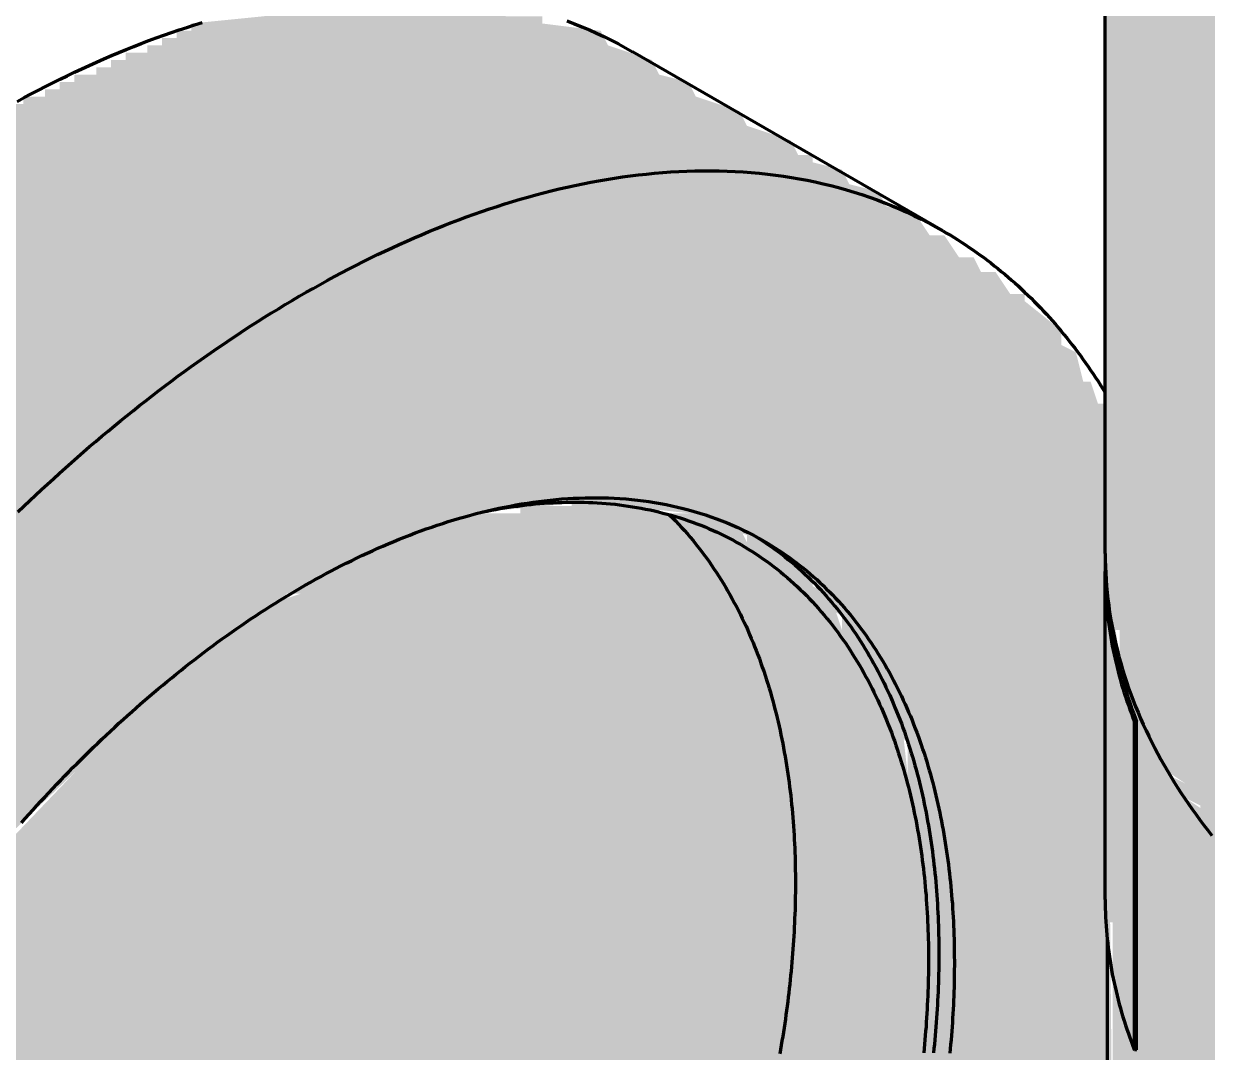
# Model space of a CAD drawing. Header units: millimetres. Extents: x 0 to 420, y 0 to 297.
# Drawn here: x 203.9 to 220.14, y 184.8 to 198.87 of the extents above; entities that cross this region are included whole.
import ezdxf

# ---------------------------------------------------------------- set-up
doc = ezdxf.new("R2010")
doc.units = ezdxf.units.MM
doc.layers.add('01-VISIBLE', color=7, linetype='CONTINUOUS', lineweight=70)
doc.layers.add('13-GRAFICA', color=30, linetype='CONTINUOUS', lineweight=18)

msp = doc.modelspace()

# ---------------------------------------------------------------- hatches: boundary and pattern name
at = {"layer": '13-GRAFICA', "true_color": 0xb21820}
h = msp.add_hatch(color=7, dxfattribs=at)
h.dxf.hatch_style = 1
h.paths.add_polyline_path([(218.992, 189.675), (218.992, 190.175), (218.892, 190.175), (218.892, 190.275), (218.992, 190.275), (218.992, 207.275), (218.892, 207.275), (218.892, 207.575), (218.792, 207.575), (218.792, 230.475), (218.892, 230.475), (218.992, 229.075), (219.092, 229.075), (219.092, 228.875), (219.092, 206.675), (219.092, 189.775), (219.092, 189.675)])
h = msp.add_hatch(color=7, dxfattribs=at)
h.dxf.hatch_style = 1
h.paths.add_polyline_path([(220.192, 226.925), (220.192, 204.675), (220.192, 187.775), (220.192, 175.542), (220.092, 175.575), (220.092, 188.075), (220.092, 204.975), (220.092, 226.975)])
at = {"layer": '13-GRAFICA', "true_color": 0xffffff}
h = msp.add_hatch(color=7, dxfattribs=at)
h.dxf.hatch_style = 1
h.paths.add_polyline_path([(218.792, 207.775), (218.892, 207.275), (218.992, 207.275), (218.992, 190.275), (218.892, 190.275), (218.892, 190.575), (218.792, 190.575), (218.792, 190.875), (218.692, 190.875), (218.692, 207.775)])
h = msp.add_hatch(color=7, dxfattribs=at)
h.dxf.hatch_style = 1
h.paths.add_polyline_path([(219.992, 188.075), (219.992, 188.175), (219.792, 188.275), (219.792, 188.475), (219.492, 188.675), (219.392, 189.175), (219.292, 189.175), (219.292, 189.475), (219.192, 189.475), (219.192, 189.775), (219.092, 189.775), (219.092, 206.675), (219.192, 206.675), (219.192, 206.375), (219.292, 206.375), (219.292, 206.175), (219.392, 206.175), (219.492, 205.575), (219.592, 205.575), (219.592, 205.475), (219.892, 205.275), (219.892, 205.075), (220.092, 204.975), (220.092, 188.075)])
at = {"layer": '13-GRAFICA', "true_color": 0x202020}
h = msp.add_hatch(color=7, dxfattribs=at)
h.dxf.hatch_style = 1
h.paths.add_polyline_path([(191.892, 171.575), (191.392, 173.875), (191.292, 173.875), (191.292, 174.275), (191.192, 174.275), (191.192, 178.275), (191.292, 178.275), (191.292, 178.775), (191.392, 178.775), (191.392, 179.275), (191.492, 179.275), (191.492, 179.775), (191.592, 179.775), (191.592, 180.375), (191.692, 180.375), (191.692, 180.875), (191.792, 180.875), (191.892, 181.775), (191.992, 181.775), (191.992, 182.075), (192.092, 182.075), (192.292, 182.975), (192.392, 182.975), (192.392, 183.175), (192.492, 183.175), (192.692, 184.075), (192.792, 184.075), (192.792, 184.275), (192.892, 184.275), (192.892, 184.575), (192.992, 184.575), (193.192, 185.475), (193.292, 185.475), (193.292, 185.675), (193.392, 185.675), (193.592, 186.275), (193.792, 186.375), (193.792, 186.575), (193.892, 186.575), (193.892, 186.775), (193.992, 186.775), (193.992, 186.975), (194.092, 186.975), (194.092, 187.175), (194.192, 187.175), (194.392, 187.775), (194.592, 187.875), (194.592, 188.075), (194.692, 188.075), (194.692, 188.275), (194.792, 188.275), (194.792, 188.475), (194.892, 188.475), (194.892, 188.675), (194.992, 188.675), (195.192, 189.275), (195.292, 189.275), (195.392, 189.575), (195.692, 189.775), (195.692, 189.975), (195.992, 190.175), (195.992, 190.375), (196.092, 190.375), (196.192, 190.675), (196.492, 190.875), (196.492, 191.075), (196.792, 191.275), (196.792, 191.475), (196.992, 191.575), (196.992, 191.775), (197.292, 191.975), (197.292, 192.175), (197.592, 192.375), (197.592, 192.575), (197.692, 192.575), (200.792, 195.775), (200.992, 195.775), (200.992, 195.875), (201.292, 195.975), (201.492, 196.275), (201.692, 196.275), (201.792, 196.475), (201.992, 196.475), (202.192, 196.775), (202.392, 196.775), (202.492, 196.975), (202.692, 196.975), (202.692, 197.075), (202.792, 197.075), (202.892, 197.275), (203.092, 197.275), (203.292, 197.575), (203.492, 197.575), (203.492, 197.675), (203.692, 197.675), (203.692, 197.775), (203.892, 197.775), (203.892, 197.875), (204.192, 197.875), (204.192, 197.975), (204.392, 197.975), (204.392, 198.075), (204.592, 198.075), (204.592, 198.175), (204.892, 198.175), (204.892, 198.275), (205.092, 198.275), (205.092, 198.375), (205.292, 198.375), (205.292, 198.475), (205.592, 198.475), (205.592, 198.575), (205.792, 198.575), (205.792, 198.675), (205.992, 198.675), (205.992, 198.775), (206.192, 198.775), (206.192, 198.875), (207.192, 198.975), (207.192, 199.075), (207.892, 199.075), (207.892, 199.175), (208.692, 199.175), (208.692, 199.275), (209.592, 199.275), (209.592, 199.175), (210.092, 199.175), (210.092, 199.075), (210.492, 199.075), (210.492, 198.975), (210.992, 198.975), (210.992, 198.875), (211.792, 198.775), (211.892, 198.575), (212.492, 198.375), (212.592, 198.175), (212.992, 198.075), (213.092, 197.875), (213.692, 197.675), (213.792, 197.475), (214.392, 197.275), (214.492, 197.075), (214.692, 197.075), (214.692, 196.975), (215.092, 196.875), (215.192, 196.675), (215.592, 196.575), (215.692, 196.375), (216.092, 196.275), (216.292, 195.975), (216.492, 195.975), (216.692, 195.675), (216.892, 195.675), (216.992, 195.475), (217.192, 195.475), (217.392, 195.175), (217.592, 195.175), (217.592, 195.075), (218.092, 194.675), (218.092, 194.475), (218.292, 194.375), (218.392, 193.975), (218.492, 193.975), (218.592, 193.675), (218.692, 193.675), (218.792, 183.175), (218.592, 183.075), (218.592, 182.875), (218.392, 182.775), (218.392, 182.575), (218.192, 182.475), (218.192, 182.275), (218.092, 182.275), (217.992, 181.975), (217.792, 181.875), (217.692, 181.475), (217.492, 181.375), (217.492, 181.175), (217.292, 181.075), (217.292, 180.875), (217.092, 180.775), (217.092, 180.575), (216.892, 180.475), (216.892, 180.275), (216.692, 180.175), (216.692, 179.975), (216.492, 179.875), (216.492, 179.675), (216.292, 179.575), (216.292, 179.375), (216.092, 179.275), (216.092, 179.075), (215.892, 178.975), (215.892, 178.775), (215.692, 178.675), (215.692, 178.475), (215.592, 178.475), (215.492, 178.275), (215.292, 178.275), (215.192, 178.475), (214.592, 178.675), (214.492, 178.875), (214.692, 178.975), (214.692, 179.175), (214.792, 179.175), (214.792, 179.375), (214.892, 179.375), (215.092, 180.275), (215.192, 180.275), (215.192, 180.475), (215.292, 180.475), (215.292, 180.775), (215.392, 180.775), (215.592, 181.675), (215.692, 181.675), (215.792, 182.175), (215.892, 182.175), (215.992, 183.275), (216.092, 183.275), (216.092, 183.775), (216.192, 183.775), (216.192, 184.275), (216.292, 184.275), (216.292, 184.775), (216.392, 184.775), (216.392, 187.375), (216.292, 187.375), (216.292, 187.775), (216.192, 187.775), (216.192, 188.175), (216.092, 188.175), (216.092, 188.575), (215.992, 188.575), (215.992, 189.075), (215.892, 189.075), (215.892, 189.475), (215.692, 189.575), (215.592, 189.975), (215.392, 190.075), (215.292, 190.475), (215.092, 190.575), (215.092, 190.775), (214.892, 190.875), (214.892, 191.075), (214.792, 191.075), (214.692, 191.275), (214.492, 191.275), (214.392, 191.475), (214.192, 191.475), (213.992, 191.775), (213.792, 191.775), (213.792, 191.875), (213.492, 191.975), (213.492, 192.075), (212.992, 192.075), (212.992, 192.175), (212.092, 192.275), (212.092, 192.375), (209.992, 192.175), (209.992, 192.075), (209.692, 192.075), (209.692, 191.975), (209.492, 191.975), (209.492, 191.875), (209.192, 191.875), (209.192, 191.775), (208.992, 191.775), (208.992, 191.675), (208.792, 191.675), (208.792, 191.575), (208.492, 191.575), (208.492, 191.475), (208.292, 191.475), (208.292, 191.375), (208.092, 191.375), (208.092, 191.275), (207.792, 191.275), (207.692, 191.075), (207.492, 191.075), (207.392, 190.875), (207.192, 190.875), (206.992, 190.575), (206.792, 190.575), (206.692, 190.375), (206.492, 190.375), (206.292, 190.075), (206.092, 190.075), (205.892, 189.775), (205.692, 189.775), (205.692, 189.675), (203.492, 187.575), (203.492, 187.375), (203.192, 187.175), (203.192, 186.975), (202.892, 186.775), (202.892, 186.575), (202.692, 186.475), (202.692, 186.275), (202.392, 186.075), (202.392, 185.875), (202.092, 185.675), (202.092, 185.475), (201.992, 185.475), (201.892, 185.175), (201.692, 185.075), (201.692, 184.875), (201.592, 184.875), (201.592, 184.675), (201.492, 184.675), (201.492, 184.475), (201.392, 184.475), (201.192, 183.875), (200.992, 183.775), (200.992, 183.575), (200.892, 183.575), (200.892, 183.375), (200.792, 183.375), (200.792, 183.175), (200.692, 183.175), (200.692, 182.975), (200.592, 182.975), (200.592, 182.775), (200.492, 182.775), (200.492, 182.575), (200.392, 182.575), (200.392, 182.375), (200.292, 182.375), (200.192, 181.775), (200.092, 181.775), (200.092, 181.575), (199.992, 181.575), (199.792, 180.675), (199.692, 180.675), (199.592, 180.175), (199.492, 180.175), (199.492, 179.875), (199.392, 179.875), (199.292, 178.975), (199.192, 178.975), (199.192, 178.475), (199.092, 178.475), (199.092, 177.875), (198.992, 177.875), (198.992, 177.375), (198.892, 177.375), (198.892, 174.275), (198.992, 174.275), (198.992, 173.875), (199.092, 173.875), (199.092, 173.475), (199.192, 173.475), (199.192, 173.075), (199.292, 173.075), (199.292, 172.575), (199.392, 172.575), (199.592, 171.975), (199.792, 171.875), (199.792, 171.675), (199.992, 171.575), (200.092, 171.175), (200.292, 171.075), (200.292, 170.875), (200.392, 170.875), (200.592, 170.575), (200.792, 170.575), (200.892, 170.375), (201.092, 170.375), (201.292, 170.075), (201.492, 170.075), (201.592, 169.875), (201.892, 169.875), (201.892, 169.775), (202.392, 169.775), (202.392, 169.675), (203.292, 169.575), (203.292, 169.475), (203.492, 169.475), (203.492, 169.575), (204.192, 169.575), (204.192, 169.675), (204.892, 169.675), (204.892, 169.775), (205.492, 169.775), (205.492, 169.875), (205.692, 169.875), (205.692, 169.975), (205.892, 169.975), (205.892, 170.075), (206.192, 170.075), (206.192, 170.175), (206.392, 170.175), (206.392, 170.275), (206.592, 170.275), (206.592, 170.375), (206.792, 170.375), (206.792, 170.475), (207.092, 170.475), (207.092, 170.575), (207.692, 170.775), (207.892, 171.075), (208.092, 171.075), (208.092, 171.175), (208.392, 171.275), (208.592, 171.575), (208.792, 171.575), (208.792, 171.675), (209.092, 171.775), (209.292, 172.075), (209.492, 172.075), (209.492, 172.175), (211.792, 174.375), (211.792, 174.575), (211.892, 174.575), (211.992, 174.875), (212.292, 175.075), (212.292, 175.275), (212.592, 175.475), (212.592, 175.675), (212.792, 175.775), (212.892, 176.075), (212.992, 176.075), (213.092, 175.875), (213.692, 175.675), (213.792, 175.475), (214.392, 175.275), (214.492, 175.075), (215.092, 174.875), (215.192, 174.675), (215.592, 174.575), (215.592, 174.375), (215.292, 174.175), (215.292, 173.975), (215.092, 173.875), (215.092, 173.675), (214.992, 173.675), (214.992, 173.575), (214.792, 173.475), (214.792, 173.275), (214.492, 173.075), (214.492, 172.875), (214.292, 172.775), (214.292, 172.575), (214.192, 172.575), (214.192, 172.475), (213.992, 172.375), (213.992, 172.175), (213.692, 171.975), (213.692, 171.775), (213.492, 171.675), (213.492, 171.475), (213.392, 171.475), (210.592, 168.575), (210.392, 168.575), (210.292, 168.375), (210.092, 168.375), (209.892, 168.075), (209.692, 168.075), (209.592, 167.875), (209.392, 167.875), (209.192, 167.575), (208.992, 167.575), (208.892, 167.375), (208.692, 167.375), (208.492, 167.075), (208.292, 167.075), (208.192, 166.875), (207.992, 166.875), (207.792, 166.575), (207.292, 166.475), (207.292, 166.375), (207.092, 166.375), (207.092, 166.275), (206.892, 166.275), (206.892, 166.175), (206.692, 166.175), (206.692, 166.075), (206.392, 166.075), (206.392, 165.975), (206.192, 165.975), (206.192, 165.875), (205.992, 165.875), (205.992, 165.775), (205.692, 165.775), (205.692, 165.675), (205.492, 165.675), (205.492, 165.575), (205.292, 165.575), (205.292, 165.475), (205.092, 165.475), (205.092, 165.375), (204.792, 165.375), (204.792, 165.275), (204.192, 165.275), (204.192, 165.175), (203.492, 165.175), (203.492, 165.075), (202.792, 165.075), (202.792, 164.975), (202.092, 164.975), (202.092, 164.875), (201.892, 164.875), (201.892, 164.975), (201.492, 164.975), (201.492, 165.075), (200.992, 165.075), (200.992, 165.175), (200.492, 165.175), (200.492, 165.275), (200.092, 165.275), (200.092, 165.375), (199.592, 165.375), (199.592, 165.475), (198.992, 165.675), (198.892, 165.875), (198.492, 165.975), (198.392, 166.175), (197.792, 166.375), (197.692, 166.575), (197.092, 166.775), (196.992, 166.975), (196.392, 167.175), (196.292, 167.375), (195.892, 167.475), (195.792, 167.675), (195.192, 167.875), (195.192, 167.975), (195.092, 167.975), (194.992, 168.175), (194.792, 168.175), (194.592, 168.475), (194.392, 168.475), (194.392, 168.575), (194.092, 168.675), (193.892, 168.975), (193.692, 168.975), (193.492, 169.275), (193.292, 169.275), (193.192, 169.575), (193.092, 169.575), (193.092, 169.775), (192.892, 169.875), (192.792, 170.275), (192.592, 170.375), (192.592, 170.575), (192.392, 170.675), (192.292, 171.075), (192.092, 171.175), (192.092, 171.375), (191.992, 171.375), (191.992, 171.575)])
at = {"layer": '13-GRAFICA', "true_color": 0xa5a8ac}
h = msp.add_hatch(color=7, dxfattribs=at)
h.dxf.hatch_style = 1
h.paths.add_polyline_path([(201.892, 169.775), (201.892, 169.875), (201.592, 169.875), (201.492, 170.075), (201.292, 170.075), (201.092, 170.375), (200.892, 170.375), (200.792, 170.575), (200.592, 170.575), (200.592, 170.675), (200.292, 170.875), (200.292, 171.075), (200.092, 171.175), (199.992, 171.575), (199.792, 171.675), (199.792, 171.875), (199.592, 171.975), (199.592, 172.175), (199.492, 172.175), (199.492, 172.375), (199.392, 172.375), (199.392, 172.575), (199.292, 172.575), (199.292, 173.075), (199.192, 173.075), (199.192, 173.475), (199.092, 173.475), (199.092, 173.875), (198.992, 173.875), (198.992, 174.275), (198.892, 174.275), (198.892, 177.375), (198.992, 177.375), (198.992, 177.875), (199.092, 177.875), (199.092, 178.475), (199.192, 178.475), (199.292, 179.475), (199.392, 179.475), (199.392, 179.875), (199.492, 179.875), (199.592, 180.475), (199.692, 180.475), (199.692, 180.675), (199.792, 180.675), (199.992, 181.575), (200.092, 181.575), (200.092, 181.775), (200.192, 181.775), (200.292, 182.375), (200.392, 182.375), (200.392, 182.575), (200.492, 182.575), (200.492, 182.775), (200.592, 182.775), (200.592, 182.975), (200.692, 182.975), (200.692, 183.175), (200.792, 183.175), (200.992, 183.775), (201.192, 183.875), (201.192, 184.075), (201.292, 184.075), (201.292, 184.275), (201.392, 184.275), (201.392, 184.475), (201.492, 184.475), (201.692, 185.075), (201.892, 185.175), (201.892, 185.375), (202.092, 185.475), (202.092, 185.675), (202.392, 185.875), (202.392, 186.075), (202.692, 186.275), (202.692, 186.475), (202.792, 186.475), (202.892, 186.775), (203.192, 186.975), (203.192, 187.175), (203.492, 187.375), (203.492, 187.575), (203.592, 187.575), (205.692, 189.775), (205.892, 189.775), (206.092, 190.075), (206.292, 190.075), (206.492, 190.375), (206.692, 190.375), (206.792, 190.575), (206.992, 190.575), (207.192, 190.875), (207.392, 190.875), (207.392, 190.975), (207.692, 191.075), (207.792, 191.275), (208.092, 191.275), (208.092, 191.375), (208.292, 191.375), (208.292, 191.475), (208.492, 191.475), (208.492, 191.575), (208.792, 191.575), (208.792, 191.675), (208.992, 191.675), (208.992, 191.775), (209.192, 191.775), (209.192, 191.875), (209.492, 191.875), (209.492, 191.975), (209.692, 191.975), (209.692, 192.075), (209.992, 192.075), (209.992, 192.175), (210.692, 192.175), (210.692, 192.275), (211.392, 192.275), (211.392, 192.375), (212.092, 192.375), (212.092, 192.275), (212.592, 192.275), (212.592, 192.175), (212.992, 192.175), (212.992, 192.075), (213.492, 192.075), (213.492, 191.975), (213.692, 191.975), (213.792, 191.775), (213.992, 191.775), (214.192, 191.475), (214.392, 191.475), (214.492, 191.275), (214.692, 191.275), (214.692, 191.175), (214.892, 191.075), (214.892, 190.875), (214.992, 190.875), (215.092, 190.575), (215.292, 190.475), (215.392, 190.075), (215.592, 189.975), (215.692, 189.575), (215.892, 189.475), (215.992, 188.575), (216.092, 188.575), (216.092, 188.175), (216.192, 188.175), (216.192, 187.775), (216.292, 187.775), (216.292, 187.375), (216.392, 187.375), (216.392, 184.775), (216.292, 184.775), (216.292, 184.275), (216.192, 184.275), (216.192, 183.775), (216.092, 183.775), (216.092, 183.275), (215.992, 183.275), (215.892, 182.175), (215.792, 182.175), (215.792, 181.875), (215.692, 181.875), (215.692, 181.675), (215.592, 181.675), (215.592, 181.375), (215.492, 181.375), (215.492, 181.075), (215.392, 181.075), (215.392, 180.775), (215.292, 180.775), (215.292, 180.475), (215.192, 180.475), (215.192, 180.275), (215.092, 180.275), (215.092, 179.975), (214.992, 179.975), (214.992, 179.675), (214.892, 179.675), (214.892, 179.375), (214.792, 179.375), (214.692, 178.975), (214.592, 178.975), (214.592, 178.875), (214.292, 178.875), (214.292, 178.975), (213.892, 179.075), (213.792, 179.275), (213.192, 179.475), (213.092, 179.675), (212.692, 179.775), (212.592, 179.975), (212.392, 179.975), (212.392, 180.075), (211.992, 180.175), (211.892, 180.375), (211.292, 180.575), (211.192, 180.775), (210.792, 180.875), (210.692, 181.075), (210.492, 181.075), (210.492, 181.175), (210.092, 181.275), (209.992, 181.475), (209.392, 181.675), (209.392, 181.975), (209.292, 181.975), (209.192, 182.375), (208.992, 182.375), (208.892, 182.575), (208.692, 182.575), (208.692, 182.675), (207.692, 182.575), (207.492, 182.275), (207.292, 182.275), (207.292, 182.175), (207.092, 182.075), (207.092, 181.875), (206.792, 181.675), (206.792, 181.475), (206.692, 181.475), (206.692, 181.275), (206.592, 181.275), (206.592, 181.075), (206.492, 181.075), (206.492, 180.875), (206.392, 180.875), (206.292, 179.775), (206.392, 179.775), (206.492, 179.275), (206.792, 179.175), (206.792, 179.075), (206.992, 179.075), (206.992, 178.975), (207.192, 178.975), (207.192, 178.875), (207.892, 178.975), (207.892, 178.875), (208.492, 178.675), (208.592, 178.475), (208.792, 178.475), (208.792, 178.375), (209.192, 178.275), (209.292, 178.075), (209.892, 177.875), (209.992, 177.675), (210.392, 177.575), (210.492, 177.375), (210.692, 177.375), (210.692, 177.275), (211.092, 177.175), (211.192, 176.975), (211.792, 176.775), (211.892, 176.575), (212.492, 176.375), (212.492, 176.275), (212.792, 176.175), (212.892, 175.975), (212.792, 175.975), (212.792, 175.775), (212.592, 175.675), (212.592, 175.475), (212.292, 175.275), (212.292, 175.075), (211.992, 174.875), (211.992, 174.675), (211.792, 174.575), (211.792, 174.375), (211.692, 174.375), (209.492, 172.075), (209.292, 172.075), (209.092, 171.775), (208.892, 171.775), (208.892, 171.675), (208.592, 171.575), (208.392, 171.275), (208.192, 171.275), (208.092, 171.075), (207.892, 171.075), (207.692, 170.775), (207.492, 170.775), (207.492, 170.675), (207.292, 170.675), (207.292, 170.575), (207.092, 170.575), (207.092, 170.475), (206.792, 170.475), (206.792, 170.375), (206.592, 170.375), (206.592, 170.275), (206.392, 170.275), (206.392, 170.175), (206.192, 170.175), (206.192, 170.075), (205.892, 170.075), (205.892, 169.975), (205.692, 169.975), (205.692, 169.875), (205.492, 169.875), (205.492, 169.775), (203.492, 169.575), (203.492, 169.475), (203.292, 169.475), (203.292, 169.575), (202.792, 169.575), (202.792, 169.675), (202.392, 169.675), (202.392, 169.775)])
at = {"layer": '13-GRAFICA', "true_color": 0xffffff}
h = msp.add_hatch(color=7, dxfattribs=at)
h.dxf.hatch_style = 1
h.paths.add_polyline_path([(218.692, 186.575), (218.692, 190.875), (218.792, 190.875), (218.892, 190.175), (218.992, 190.175), (218.992, 189.675), (219.092, 189.675), (219.092, 185.075), (218.992, 185.075), (218.992, 185.575), (218.892, 185.575), (218.892, 186.075), (218.792, 186.075), (218.792, 186.575)])
at = {"layer": '13-GRAFICA', "true_color": 0xb21820}
h = msp.add_hatch(color=7, dxfattribs=at)
h.dxf.hatch_style = 1
h.paths.add_polyline_path([(219.092, 189.675), (219.092, 189.775), (219.192, 189.775), (219.192, 189.475), (219.292, 189.475), (219.292, 189.175), (219.392, 189.175), (219.492, 188.675), (219.592, 188.675), (219.592, 188.575), (219.792, 188.475), (219.792, 188.275), (220.092, 188.075), (220.092, 175.575), (219.792, 175.675), (219.692, 175.875), (219.292, 175.975), (219.292, 176.075), (219.092, 176.209), (219.092, 176.775), (219.192, 176.975), (219.392, 176.975), (219.392, 183.575), (219.292, 183.575), (219.292, 183.875), (219.192, 183.875), (219.092, 183.675), (219.092, 185.075)])
h = msp.add_hatch(color=7, dxfattribs=at)
h.dxf.hatch_style = 1
h.paths.add_polyline_path([(218.992, 183.675), (218.992, 183.475), (218.792, 183.375), (218.792, 186.075), (218.892, 186.075), (218.892, 185.575), (218.992, 185.575), (218.992, 185.075), (219.092, 185.075), (219.092, 183.675)])

# ---------------------------------------------------------------- linework, layer by layer
at = {"layer": '01-VISIBLE'}
for p, q in [((218.692, 191.623), (218.692, 208.509)), ((216.469, 196.039), (212.227, 198.489)), ((218.692, 186.888), (218.692, 191.378)), ((219.122, 189.324), (219.093, 189.321)), ((219.093, 184.83), (219.093, 189.321)), ((219.122, 184.834), (219.122, 189.324)), ((218.722, 183.156), (218.722, 186.322)), ((219.122, 184.834), (219.093, 184.83))]:
    msp.add_line(p, q, dxfattribs=at)
for points in [[(203.808, 197.808), (203.905, 197.861), (204.002, 197.913), (204.1, 197.964), (204.198, 198.014), (204.297, 198.064), (204.396, 198.113), (204.495, 198.161), (204.594, 198.209), (204.694, 198.256), (204.795, 198.302), (204.895, 198.347), (204.996, 198.391), (205.098, 198.435), (205.199, 198.477), (205.302, 198.519), (205.404, 198.56), (205.507, 198.6), (205.61, 198.64), (205.713, 198.678), (205.817, 198.715), (205.921, 198.752), (206.026, 198.787), (206.131, 198.822), (206.236, 198.855), (206.341, 198.888)], [(211.329, 198.91), (211.432, 198.871), (211.534, 198.83), (211.636, 198.787), (211.736, 198.742), (211.836, 198.695), (211.935, 198.646), (212.033, 198.595), (212.13, 198.543), (212.227, 198.489)], [(203.821, 192.195), (203.901, 192.271), (203.981, 192.347), (204.062, 192.422), (204.143, 192.498), (204.224, 192.572), (204.305, 192.647), (204.387, 192.721), (204.469, 192.794), (204.552, 192.868), (204.635, 192.94), (204.718, 193.013), (204.801, 193.085), (204.885, 193.157), (204.97, 193.228), (205.054, 193.299), (205.139, 193.369), (205.225, 193.439), (205.31, 193.508), (205.397, 193.577), (205.483, 193.646), (205.57, 193.714), (205.657, 193.782), (205.744, 193.849), (205.832, 193.916), (205.921, 193.982), (206.009, 194.048), (206.098, 194.113), (206.187, 194.178), (206.277, 194.242), (206.367, 194.306), (206.458, 194.37), (206.548, 194.432), (206.639, 194.494), (206.731, 194.556), (206.823, 194.617), (206.915, 194.678), (207.008, 194.738), (207.101, 194.797), (207.194, 194.856), (207.288, 194.915), (207.382, 194.972), (207.476, 195.029), (207.571, 195.086), (207.666, 195.142), (207.762, 195.197), (207.858, 195.251), (207.954, 195.305), (208.051, 195.359), (208.148, 195.411), (208.245, 195.463), (208.343, 195.514), (208.441, 195.565), (208.539, 195.615), (208.638, 195.664), (208.737, 195.712), (208.837, 195.759), (208.937, 195.806), (209.037, 195.852), (209.138, 195.897), (209.239, 195.942), (209.34, 195.985), (209.442, 196.028), (209.544, 196.07), (209.647, 196.111), (209.749, 196.151), (209.853, 196.19), (209.956, 196.229), (210.06, 196.266), (210.164, 196.302), (210.269, 196.338), (210.373, 196.372), (210.479, 196.406), (210.584, 196.438), (210.69, 196.47), (210.796, 196.5), (210.902, 196.529), (211.009, 196.558), (211.116, 196.585), (211.223, 196.611), (211.331, 196.635), (211.439, 196.659), (211.547, 196.682), (211.655, 196.703), (211.763, 196.723), (211.872, 196.741), (211.981, 196.759), (212.09, 196.775), (212.2, 196.79), (212.309, 196.803), (212.419, 196.815), (212.529, 196.826), (212.639, 196.835), (212.749, 196.843), (212.859, 196.849), (212.969, 196.854), (213.08, 196.857), (213.19, 196.859), (213.3, 196.859), (213.411, 196.857), (213.521, 196.854), (213.631, 196.849), (213.741, 196.843), (213.851, 196.835), (213.961, 196.825), (214.071, 196.814), (214.181, 196.8), (214.29, 196.785), (214.399, 196.768), (214.508, 196.75), (214.616, 196.729), (214.724, 196.707), (214.832, 196.683), (214.939, 196.657), (215.046, 196.629), (215.152, 196.599), (215.258, 196.567), (215.363, 196.534), (215.467, 196.498), (215.571, 196.461), (215.674, 196.421), (215.777, 196.38), (215.878, 196.337), (215.979, 196.292), (216.079, 196.245), (216.178, 196.196), (216.276, 196.146), (216.373, 196.093), (216.469, 196.039)], [(216.469, 196.039), (216.522, 196.008), (216.574, 195.977), (216.626, 195.945), (216.678, 195.913), (216.729, 195.88), (216.78, 195.846), (216.831, 195.812), (216.881, 195.778), (216.931, 195.743), (216.98, 195.707), (217.03, 195.671), (217.078, 195.635), (217.127, 195.598), (217.175, 195.56), (217.223, 195.522), (217.27, 195.483), (217.317, 195.444), (217.363, 195.405), (217.409, 195.365), (217.455, 195.325), (217.5, 195.284), (217.545, 195.242), (217.589, 195.201), (217.633, 195.158), (217.677, 195.116), (217.72, 195.073), (217.763, 195.029), (217.805, 194.985), (217.847, 194.941), (217.889, 194.896), (217.93, 194.851), (217.97, 194.806), (218.01, 194.76), (218.05, 194.714), (218.089, 194.667), (218.128, 194.62), (218.167, 194.573), (218.205, 194.525), (218.242, 194.477), (218.28, 194.429), (218.316, 194.38), (218.353, 194.331), (218.388, 194.282), (218.424, 194.232), (218.459, 194.182), (218.493, 194.132), (218.528, 194.081), (218.561, 194.03), (218.595, 193.979), (218.627, 193.928), (218.66, 193.876), (218.692, 193.824)], [(203.869, 187.938), (203.921, 187.997), (203.974, 188.057), (204.028, 188.116), (204.081, 188.174), (204.135, 188.233), (204.189, 188.291), (204.243, 188.349), (204.297, 188.407), (204.352, 188.465), (204.407, 188.522), (204.462, 188.579), (204.518, 188.636), (204.573, 188.693), (204.629, 188.749), (204.686, 188.805), (204.742, 188.861), (204.799, 188.917), (204.856, 188.972), (204.913, 189.028), (204.97, 189.083), (205.028, 189.137), (205.086, 189.192), (205.144, 189.246), (205.202, 189.3), (205.261, 189.353), (205.32, 189.406), (205.379, 189.459), (205.439, 189.512), (205.498, 189.565), (205.558, 189.617), (205.618, 189.669), (205.679, 189.72), (205.74, 189.771), (205.801, 189.822), (205.862, 189.873), (205.923, 189.923), (205.985, 189.973), (206.047, 190.023), (206.109, 190.073), (206.172, 190.122), (206.234, 190.17), (206.297, 190.219), (206.361, 190.267), (206.424, 190.315), (206.488, 190.362), (206.552, 190.409), (206.616, 190.456), (206.681, 190.502), (206.746, 190.548), (206.811, 190.593), (206.876, 190.639), (206.942, 190.683), (207.008, 190.728), (207.074, 190.772), (207.14, 190.816), (207.207, 190.859), (207.274, 190.902), (207.341, 190.944), (207.408, 190.986), (207.476, 191.027), (207.544, 191.069), (207.612, 191.109), (207.681, 191.149), (207.75, 191.189), (207.819, 191.228), (207.888, 191.267), (207.958, 191.306), (208.028, 191.343), (208.098, 191.381), (208.168, 191.418), (208.239, 191.454), (208.31, 191.49), (208.381, 191.525), (208.452, 191.56), (208.524, 191.594), (208.596, 191.628), (208.668, 191.661), (208.741, 191.694), (208.813, 191.725), (208.886, 191.757), (208.96, 191.788), (209.033, 191.818), (209.107, 191.847), (209.181, 191.876), (209.255, 191.904), (209.33, 191.932), (209.405, 191.959), (209.48, 191.985), (209.555, 192.011), (209.63, 192.035), (209.706, 192.06), (209.782, 192.083), (209.858, 192.106), (209.934, 192.127), (210.011, 192.149), (210.088, 192.169), (210.165, 192.188), (210.242, 192.207), (210.32, 192.225), (210.397, 192.242), (210.475, 192.258), (210.553, 192.273), (210.631, 192.288), (210.709, 192.301), (210.788, 192.314), (210.866, 192.325), (210.945, 192.336), (211.024, 192.346), (211.103, 192.354), (211.182, 192.362), (211.261, 192.369), (211.341, 192.374), (211.42, 192.379), (211.499, 192.382), (211.579, 192.385), (211.658, 192.386), (211.738, 192.386), (211.817, 192.385), (211.896, 192.383), (211.976, 192.379), (212.055, 192.374), (212.134, 192.369), (212.213, 192.362), (212.293, 192.353), (212.371, 192.344), (212.45, 192.333), (212.529, 192.321), (212.607, 192.307), (212.685, 192.292), (212.763, 192.276), (212.84, 192.259), (212.918, 192.24), (212.994, 192.22), (213.071, 192.199), (213.147, 192.176), (213.223, 192.152), (213.298, 192.126), (213.373, 192.099), (213.447, 192.071), (213.521, 192.041), (213.594, 192.01), (213.666, 191.978), (213.738, 191.944), (213.81, 191.909), (213.88, 191.872), (213.95, 191.835), (214.019, 191.796)], [(210.178, 192.192), (210.237, 192.204), (210.297, 192.215), (210.357, 192.226), (210.416, 192.237), (210.476, 192.247), (210.536, 192.256), (210.596, 192.265), (210.656, 192.273), (210.716, 192.281), (210.777, 192.288), (210.837, 192.295), (210.897, 192.301), (210.958, 192.306), (211.018, 192.311), (211.079, 192.315), (211.139, 192.318), (211.2, 192.321), (211.26, 192.323), (211.321, 192.325), (211.382, 192.326), (211.442, 192.326), (211.503, 192.325), (211.564, 192.324), (211.624, 192.322), (211.685, 192.32), (211.745, 192.316), (211.806, 192.312), (211.866, 192.308), (211.927, 192.302), (211.987, 192.296), (212.047, 192.289), (212.107, 192.281), (212.167, 192.273), (212.227, 192.264), (212.287, 192.254), (212.347, 192.243), (212.406, 192.231), (212.466, 192.219), (212.525, 192.206), (212.584, 192.192), (212.643, 192.177), (212.702, 192.162), (212.76, 192.146), (212.818, 192.128), (212.876, 192.111), (212.934, 192.092), (212.991, 192.072), (213.048, 192.052), (213.105, 192.031), (213.162, 192.009), (213.218, 191.986), (213.274, 191.962), (213.329, 191.938), (213.384, 191.913), (213.439, 191.887), (213.494, 191.86), (213.548, 191.832), (213.601, 191.804), (213.654, 191.775), (213.707, 191.745)], [(212.729, 192.154), (212.772, 192.112), (212.814, 192.069), (212.856, 192.025), (212.897, 191.981), (212.937, 191.937), (212.977, 191.892), (213.016, 191.846), (213.054, 191.8), (213.092, 191.753), (213.13, 191.706), (213.166, 191.658), (213.203, 191.61), (213.238, 191.562), (213.273, 191.513), (213.308, 191.464), (213.341, 191.414), (213.375, 191.364), (213.407, 191.313), (213.439, 191.262), (213.471, 191.211), (213.502, 191.16), (213.532, 191.108), (213.562, 191.055), (213.591, 191.003), (213.619, 190.95), (213.647, 190.897), (213.675, 190.843), (213.702, 190.789), (213.728, 190.735), (213.754, 190.681), (213.779, 190.627), (213.804, 190.572), (213.828, 190.517), (213.851, 190.461), (213.875, 190.406), (213.897, 190.35), (213.919, 190.294), (213.941, 190.238), (213.962, 190.182), (213.982, 190.125), (214.002, 190.068), (214.022, 190.012), (214.041, 189.955), (214.059, 189.897), (214.077, 189.84), (214.095, 189.782), (214.112, 189.725), (214.128, 189.667), (214.144, 189.609), (214.16, 189.551), (214.175, 189.493), (214.19, 189.435), (214.204, 189.376), (214.218, 189.318), (214.232, 189.259), (214.245, 189.2), (214.257, 189.142), (214.269, 189.083), (214.281, 189.024), (214.292, 188.965), (214.303, 188.905), (214.313, 188.846), (214.324, 188.787), (214.333, 188.728), (214.342, 188.668), (214.351, 188.609), (214.36, 188.549), (214.368, 188.49), (214.375, 188.43), (214.383, 188.37), (214.39, 188.311), (214.396, 188.251), (214.402, 188.191), (214.408, 188.131), (214.414, 188.071), (214.419, 188.011), (214.423, 187.951), (214.428, 187.891), (214.432, 187.831), (214.436, 187.771), (214.439, 187.711), (214.442, 187.651), (214.445, 187.591), (214.447, 187.531), (214.449, 187.471), (214.451, 187.411), (214.452, 187.351), (214.453, 187.291), (214.454, 187.231), (214.454, 187.171), (214.454, 187.11), (214.454, 187.05), (214.454, 186.99), (214.453, 186.93), (214.452, 186.87), (214.45, 186.81), (214.449, 186.75), (214.447, 186.69), (214.444, 186.63), (214.442, 186.57), (214.439, 186.509), (214.436, 186.449), (214.432, 186.389), (214.429, 186.329), (214.425, 186.269), (214.42, 186.209), (214.416, 186.149), (214.411, 186.09), (214.406, 186.03), (214.401, 185.97), (214.395, 185.91), (214.389, 185.85), (214.383, 185.79), (214.377, 185.73), (214.37, 185.671), (214.363, 185.611), (214.356, 185.551), (214.349, 185.492), (214.341, 185.432), (214.333, 185.372), (214.325, 185.313), (214.317, 185.253), (214.308, 185.194), (214.299, 185.134), (214.29, 185.075), (214.281, 185.015), (214.271, 184.956), (214.262, 184.897), (214.252, 184.837), (214.241, 184.778)], [(213.912, 191.855), (213.963, 191.823), (214.014, 191.791), (214.064, 191.757), (214.113, 191.723), (214.162, 191.689), (214.211, 191.653), (214.259, 191.617), (214.306, 191.58), (214.353, 191.543), (214.4, 191.505), (214.445, 191.466), (214.491, 191.427), (214.536, 191.387), (214.58, 191.346), (214.624, 191.305), (214.667, 191.263), (214.709, 191.221), (214.751, 191.178), (214.793, 191.134), (214.834, 191.09), (214.874, 191.045), (214.914, 191), (214.953, 190.955), (214.991, 190.909), (215.029, 190.862), (215.067, 190.815), (215.104, 190.768), (215.14, 190.72), (215.175, 190.671), (215.211, 190.623), (215.245, 190.573), (215.279, 190.524), (215.312, 190.474), (215.345, 190.423), (215.377, 190.373), (215.409, 190.321), (215.44, 190.27), (215.47, 190.218), (215.5, 190.166), (215.529, 190.114), (215.558, 190.061), (215.586, 190.008), (215.614, 189.954), (215.641, 189.901), (215.667, 189.847), (215.693, 189.793), (215.719, 189.738), (215.744, 189.684), (215.768, 189.629), (215.792, 189.574), (215.815, 189.518), (215.838, 189.463), (215.861, 189.407), (215.882, 189.351), (215.904, 189.295), (215.924, 189.238), (215.945, 189.182), (215.964, 189.125), (215.984, 189.068), (216.003, 189.011), (216.021, 188.954), (216.039, 188.896), (216.056, 188.839), (216.073, 188.781), (216.089, 188.724), (216.105, 188.666), (216.121, 188.608), (216.136, 188.549), (216.151, 188.491), (216.165, 188.433), (216.179, 188.374), (216.192, 188.316), (216.205, 188.257), (216.217, 188.198), (216.23, 188.139), (216.241, 188.08), (216.252, 188.021), (216.263, 187.962), (216.274, 187.903), (216.284, 187.844), (216.293, 187.785), (216.303, 187.725), (216.311, 187.666), (216.32, 187.606), (216.328, 187.547), (216.336, 187.487), (216.343, 187.428), (216.35, 187.368), (216.357, 187.308), (216.363, 187.248), (216.369, 187.189), (216.374, 187.129), (216.379, 187.069), (216.384, 187.009), (216.389, 186.949), (216.393, 186.889), (216.397, 186.829), (216.4, 186.769), (216.403, 186.709), (216.406, 186.649), (216.408, 186.589), (216.41, 186.529), (216.412, 186.469), (216.414, 186.409), (216.415, 186.349), (216.416, 186.289), (216.416, 186.229), (216.417, 186.169), (216.417, 186.109), (216.416, 186.049), (216.416, 185.988), (216.415, 185.928), (216.413, 185.868), (216.412, 185.808), (216.41, 185.748), (216.408, 185.688), (216.405, 185.628), (216.403, 185.568), (216.4, 185.508), (216.397, 185.448), (216.393, 185.388), (216.389, 185.328), (216.385, 185.268), (216.381, 185.208), (216.376, 185.148), (216.371, 185.088), (216.366, 185.029), (216.361, 184.969), (216.355, 184.909), (216.349, 184.849), (216.343, 184.789)], [(213.707, 191.745), (213.759, 191.715), (213.81, 191.683), (213.861, 191.651), (213.911, 191.619), (213.961, 191.586), (214.011, 191.551), (214.06, 191.517), (214.108, 191.481), (214.156, 191.445), (214.204, 191.408), (214.25, 191.371), (214.297, 191.332), (214.343, 191.294), (214.388, 191.254), (214.433, 191.214), (214.477, 191.173), (214.52, 191.132), (214.563, 191.09), (214.606, 191.048), (214.647, 191.005), (214.689, 190.961), (214.729, 190.917), (214.77, 190.872), (214.809, 190.827), (214.848, 190.781), (214.886, 190.735), (214.924, 190.688), (214.961, 190.641), (214.998, 190.593), (215.034, 190.545), (215.069, 190.497), (215.104, 190.448), (215.138, 190.399), (215.172, 190.349), (215.205, 190.299), (215.237, 190.248), (215.269, 190.197), (215.3, 190.146), (215.331, 190.094), (215.361, 190.042), (215.39, 189.99), (215.419, 189.937), (215.448, 189.885), (215.475, 189.831), (215.503, 189.778), (215.529, 189.724), (215.556, 189.67), (215.581, 189.616), (215.606, 189.561), (215.631, 189.506), (215.655, 189.451), (215.678, 189.396), (215.701, 189.341), (215.723, 189.285), (215.745, 189.229), (215.767, 189.173), (215.788, 189.116), (215.808, 189.06), (215.828, 189.003), (215.847, 188.946), (215.866, 188.889), (215.884, 188.832), (215.902, 188.775), (215.92, 188.718), (215.936, 188.66), (215.953, 188.602), (215.969, 188.544), (215.984, 188.486), (216, 188.428), (216.014, 188.37), (216.028, 188.312), (216.042, 188.253), (216.055, 188.195), (216.068, 188.136), (216.081, 188.077), (216.093, 188.018), (216.104, 187.959), (216.115, 187.9), (216.126, 187.841), (216.136, 187.782), (216.146, 187.723), (216.156, 187.664), (216.165, 187.604), (216.174, 187.545), (216.182, 187.486), (216.19, 187.426), (216.198, 187.366), (216.205, 187.307), (216.212, 187.247), (216.218, 187.188), (216.224, 187.128), (216.23, 187.068), (216.235, 187.008), (216.241, 186.948), (216.245, 186.889), (216.249, 186.829), (216.253, 186.769), (216.257, 186.709), (216.26, 186.649), (216.263, 186.589), (216.266, 186.529), (216.268, 186.469), (216.27, 186.409), (216.272, 186.349), (216.273, 186.289), (216.274, 186.229), (216.275, 186.169), (216.275, 186.109), (216.275, 186.049), (216.275, 185.989), (216.274, 185.929), (216.274, 185.869), (216.272, 185.809), (216.271, 185.749), (216.269, 185.689), (216.267, 185.629), (216.265, 185.569), (216.262, 185.509), (216.259, 185.449), (216.256, 185.389), (216.253, 185.329), (216.249, 185.269), (216.245, 185.209), (216.241, 185.149), (216.236, 185.089), (216.231, 185.029), (216.226, 184.969), (216.221, 184.91), (216.215, 184.85), (216.209, 184.79)], [(214.019, 191.796), (214.071, 191.765), (214.122, 191.734), (214.173, 191.702), (214.224, 191.67), (214.274, 191.636), (214.323, 191.602), (214.372, 191.567), (214.421, 191.532), (214.469, 191.496), (214.516, 191.459), (214.563, 191.422), (214.61, 191.384), (214.656, 191.345), (214.701, 191.306), (214.746, 191.266), (214.79, 191.225), (214.834, 191.184), (214.877, 191.142), (214.92, 191.1), (214.962, 191.057), (215.004, 191.013), (215.044, 190.969), (215.085, 190.925), (215.125, 190.88), (215.164, 190.834), (215.202, 190.788), (215.24, 190.741), (215.278, 190.694), (215.315, 190.647), (215.351, 190.599), (215.386, 190.551), (215.421, 190.502), (215.456, 190.453), (215.49, 190.403), (215.523, 190.353), (215.556, 190.303), (215.588, 190.252), (215.62, 190.201), (215.651, 190.149), (215.681, 190.097), (215.711, 190.045), (215.74, 189.993), (215.769, 189.94), (215.797, 189.887), (215.825, 189.834), (215.852, 189.78), (215.879, 189.726), (215.905, 189.672), (215.93, 189.618), (215.955, 189.563), (215.98, 189.508), (216.003, 189.453), (216.027, 189.397), (216.05, 189.342), (216.072, 189.286), (216.094, 189.23), (216.115, 189.174), (216.136, 189.117), (216.156, 189.061), (216.176, 189.004), (216.195, 188.947), (216.214, 188.89), (216.232, 188.833), (216.25, 188.776), (216.268, 188.718), (216.285, 188.66), (216.301, 188.603), (216.317, 188.545), (216.333, 188.487), (216.348, 188.429), (216.363, 188.37), (216.377, 188.312), (216.391, 188.253), (216.404, 188.195), (216.417, 188.136), (216.429, 188.077), (216.441, 188.018), (216.453, 187.96), (216.464, 187.9), (216.475, 187.841), (216.486, 187.782), (216.496, 187.723), (216.505, 187.664), (216.514, 187.604), (216.523, 187.545), (216.532, 187.485), (216.54, 187.426), (216.548, 187.366), (216.555, 187.307), (216.562, 187.247), (216.569, 187.187), (216.575, 187.127), (216.581, 187.068), (216.586, 187.008), (216.591, 186.948), (216.596, 186.888), (216.601, 186.828), (216.605, 186.768), (216.609, 186.708), (216.612, 186.648), (216.615, 186.588), (216.618, 186.528), (216.62, 186.468), (216.623, 186.408), (216.624, 186.348), (216.626, 186.288), (216.627, 186.228), (216.628, 186.168), (216.628, 186.108), (216.629, 186.047), (216.629, 185.987), (216.628, 185.927), (216.628, 185.867), (216.627, 185.807), (216.625, 185.747), (216.624, 185.687), (216.622, 185.627), (216.62, 185.567), (216.618, 185.507), (216.615, 185.447), (216.612, 185.387), (216.609, 185.327), (216.605, 185.267), (216.601, 185.207), (216.597, 185.147), (216.593, 185.087), (216.588, 185.027), (216.584, 184.967), (216.578, 184.907), (216.573, 184.847), (216.567, 184.788)], [(218.692, 191.623), (218.693, 191.534), (218.695, 191.445), (218.699, 191.355), (218.704, 191.266), (218.711, 191.177), (218.719, 191.088), (218.728, 190.999), (218.74, 190.91), (218.752, 190.821), (218.766, 190.733), (218.782, 190.645), (218.799, 190.557), (218.817, 190.47), (218.837, 190.382), (218.858, 190.295), (218.88, 190.209), (218.904, 190.123), (218.929, 190.037), (218.956, 189.951), (218.983, 189.866), (219.012, 189.782), (219.043, 189.697), (219.074, 189.614), (219.107, 189.531), (219.141, 189.448), (219.176, 189.366), (219.213, 189.284), (219.25, 189.203), (219.289, 189.122), (219.328, 189.042), (219.369, 188.962), (219.411, 188.883), (219.454, 188.804), (219.497, 188.726), (219.542, 188.649), (219.588, 188.572), (219.635, 188.496), (219.683, 188.42), (219.731, 188.345), (219.781, 188.271), (219.831, 188.197), (219.882, 188.123), (219.934, 188.051), (219.987, 187.979), (220.041, 187.907), (220.095, 187.836), (220.151, 187.766)], [(218.693, 191.501), (218.693, 191.481), (218.692, 191.46), (218.692, 191.44), (218.692, 191.419), (218.692, 191.399), (218.692, 191.378)], [(218.692, 191.378), (218.692, 191.318), (218.693, 191.258), (218.695, 191.198), (218.697, 191.138), (218.7, 191.077), (218.704, 191.017), (218.708, 190.957), (218.714, 190.897), (218.719, 190.837), (218.726, 190.777), (218.733, 190.717), (218.741, 190.658), (218.749, 190.598), (218.758, 190.538), (218.768, 190.479), (218.778, 190.419), (218.789, 190.36), (218.801, 190.301), (218.813, 190.242), (218.826, 190.183), (218.84, 190.125), (218.854, 190.066), (218.869, 190.008), (218.884, 189.949), (218.9, 189.891), (218.917, 189.833), (218.934, 189.776), (218.952, 189.718), (218.97, 189.661), (218.989, 189.603), (219.009, 189.547), (219.029, 189.49), (219.05, 189.433), (219.071, 189.377), (219.093, 189.321)], [(218.748, 190.847), (218.755, 190.787), (218.762, 190.727), (218.769, 190.667), (218.778, 190.607), (218.787, 190.547), (218.796, 190.487), (218.807, 190.428), (218.818, 190.368), (218.829, 190.309), (218.842, 190.25), (218.855, 190.191), (218.868, 190.132), (218.882, 190.073), (218.897, 190.014), (218.913, 189.956), (218.929, 189.897), (218.946, 189.839), (218.963, 189.781), (218.981, 189.723), (218.999, 189.666), (219.018, 189.608), (219.038, 189.551), (219.058, 189.494), (219.079, 189.437), (219.1, 189.381), (219.122, 189.324)], [(218.692, 186.888), (218.692, 186.827), (218.693, 186.767), (218.695, 186.707), (218.697, 186.647), (218.7, 186.587), (218.704, 186.526), (218.708, 186.466), (218.714, 186.406), (218.719, 186.346), (218.726, 186.286), (218.733, 186.227), (218.741, 186.167), (218.749, 186.107), (218.758, 186.048), (218.768, 185.988), (218.778, 185.929), (218.789, 185.869), (218.801, 185.81), (218.813, 185.751), (218.826, 185.693), (218.84, 185.634), (218.854, 185.575), (218.869, 185.517), (218.884, 185.459), (218.9, 185.401), (218.917, 185.343), (218.934, 185.285), (218.952, 185.227), (218.97, 185.17), (218.989, 185.113), (219.009, 185.056), (219.029, 184.999), (219.05, 184.942), (219.071, 184.886), (219.093, 184.83)]]:
    msp.add_lwpolyline(points, dxfattribs=at)

doc.saveas('drawing.dxf')
